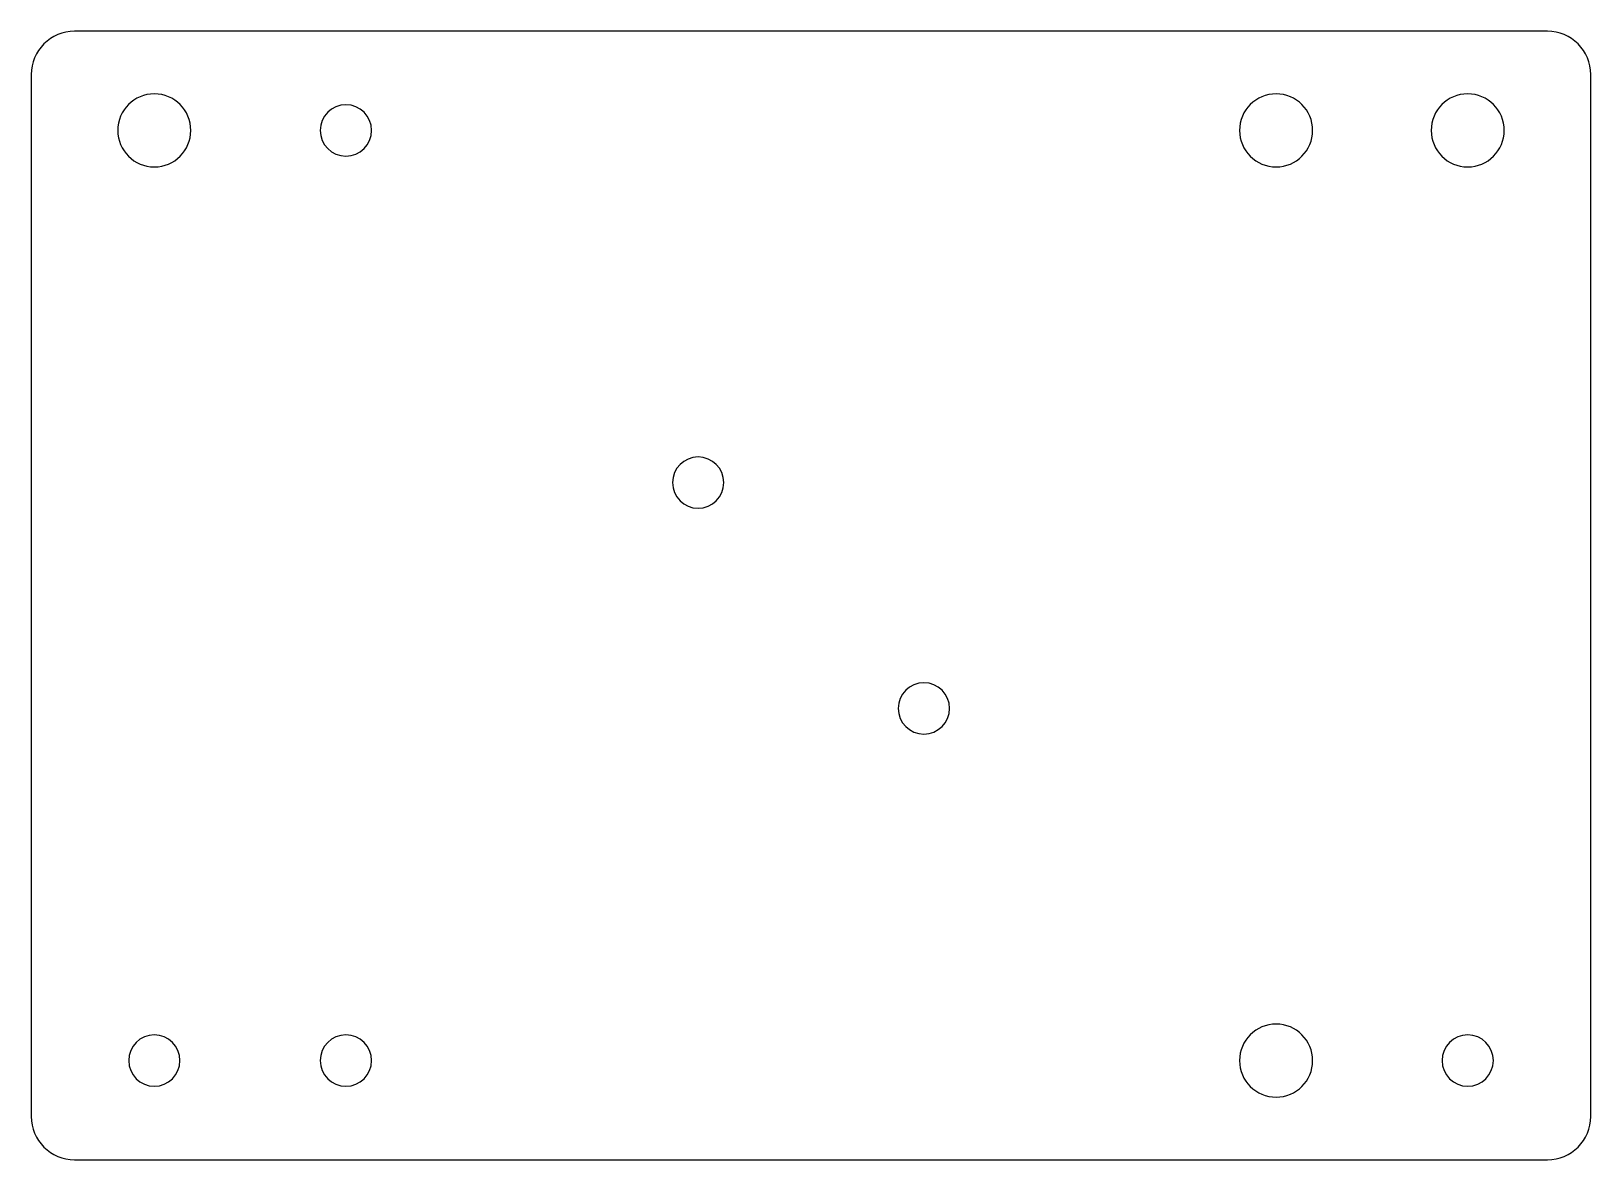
# Model space of a CAD drawing. Extents: x 174 to 326, y -305 to -195.
import ezdxf

# ---------------------------------------------------------------- set-up
doc = ezdxf.new("R2010")
doc.units = 0
doc.layers.add('LAYER_7', color=7, linetype='CONTINUOUS')
doc.layers.add('LAYER_8', color=7, linetype='CONTINUOUS')

msp = doc.modelspace()

# ---------------------------------------------------------------- linework, layer by layer
at = {"layer": 'LAYER_7', "color": 7}
for points in [[(189.56, -204.67), (189.56, -206.64), (187.97, -208.23), (186, -208.23), (184.03, -208.23), (182.44, -206.64), (182.44, -204.67), (182.44, -202.7), (184.03, -201.11), (186, -201.11), (187.97, -201.11), (189.56, -202.7), (189.56, -204.67)], [(298.89, -204.67), (298.89, -206.64), (297.3, -208.23), (295.33, -208.23), (293.36, -208.23), (291.77, -206.64), (291.77, -204.67), (291.77, -202.7), (293.36, -201.11), (295.33, -201.11), (297.3, -201.11), (298.89, -202.7), (298.89, -204.67)], [(317.56, -204.67), (317.56, -206.64), (315.97, -208.23), (314, -208.23), (312.03, -208.23), (310.44, -206.64), (310.44, -204.67), (310.44, -202.7), (312.03, -201.11), (314, -201.11), (315.97, -201.11), (317.56, -202.7), (317.56, -204.67)], [(207.17, -204.67), (207.17, -206.05), (206.05, -207.17), (204.67, -207.17), (203.29, -207.17), (202.17, -206.05), (202.17, -204.67), (202.17, -203.29), (203.29, -202.17), (204.67, -202.17), (206.05, -202.17), (207.17, -203.29), (207.17, -204.67)], [(241.5, -239), (241.5, -240.38), (240.38, -241.5), (239, -241.5), (237.62, -241.5), (236.5, -240.38), (236.5, -239), (236.5, -237.62), (237.62, -236.5), (239, -236.5), (240.38, -236.5), (241.5, -237.62), (241.5, -239)], [(263.5, -261), (263.5, -262.38), (262.38, -263.5), (261, -263.5), (259.62, -263.5), (258.5, -262.38), (258.5, -261), (258.5, -259.62), (259.62, -258.5), (261, -258.5), (262.38, -258.5), (263.5, -259.62), (263.5, -261)], [(298.89, -295.33), (298.89, -297.3), (297.3, -298.89), (295.33, -298.89), (293.36, -298.89), (291.77, -297.3), (291.77, -295.33), (291.77, -293.36), (293.36, -291.77), (295.33, -291.77), (297.3, -291.77), (298.89, -293.36), (298.89, -295.33)], [(188.5, -295.33), (188.5, -296.71), (187.38, -297.83), (186, -297.83), (184.62, -297.83), (183.5, -296.71), (183.5, -295.33), (183.5, -293.95), (184.62, -292.83), (186, -292.83), (187.38, -292.83), (188.5, -293.95), (188.5, -295.33)], [(207.17, -295.33), (207.17, -296.71), (206.05, -297.83), (204.67, -297.83), (203.29, -297.83), (202.17, -296.71), (202.17, -295.33), (202.17, -293.95), (203.29, -292.83), (204.67, -292.83), (206.05, -292.83), (207.17, -293.95), (207.17, -295.33)], [(316.5, -295.33), (316.5, -296.71), (315.38, -297.83), (314, -297.83), (312.62, -297.83), (311.5, -296.71), (311.5, -295.33), (311.5, -293.95), (312.62, -292.83), (314, -292.83), (315.38, -292.83), (316.5, -293.95), (316.5, -295.33)]]:
    msp.add_open_spline(points, degree=3, knots=[0, 0, 0, 0, 1, 1, 1, 2, 2, 2, 3, 3, 3, 4, 4, 4, 4], dxfattribs=at)
at = {"layer": 'LAYER_8', "color": 7}
msp.add_open_spline([(321.77, -305), (321.77, -305), (178.23, -305), (178.23, -305), (175.9, -305), (174, -303.09), (174, -300.77), (174, -300.77), (174, -199.23), (174, -199.23), (174, -196.9), (175.9, -195), (178.23, -195), (178.23, -195), (321.77, -195), (321.77, -195), (324.09, -195), (326, -196.9), (326, -199.23), (326, -199.23), (326, -300.77), (326, -300.77), (326, -303.09), (324.09, -305), (321.77, -305)], degree=3, knots=[0, 0, 0, 0, 1, 1, 1, 2, 2, 2, 3, 3, 3, 4, 4, 4, 5, 5, 5, 6, 6, 6, 7, 7, 7, 8, 8, 8, 8], dxfattribs=at)

doc.saveas('drawing.dxf')
